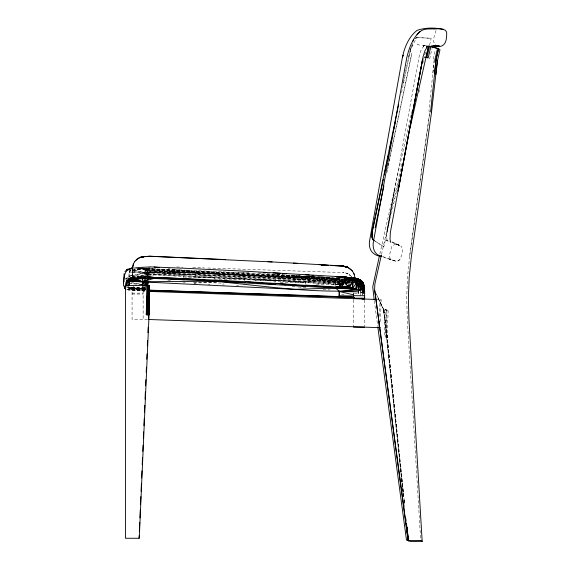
<?xml version="1.0" encoding="UTF-8"?>
<svg xmlns="http://www.w3.org/2000/svg" width="570" height="570" viewBox="0 0 570 570"><rect width="100%" height="100%" fill="white"/><g stroke="black" fill="none" stroke-linecap="round" stroke-linejoin="round"><path stroke-width="0.43" stroke-dasharray="2.85 2.14" d="M339.186 285.834L339.727 282.114L342.185 279.421L266.461 273.593M141.674 267.843C146.02 267.195 149.055 271.299 147.523 275.296L146.925 274.334L146.946 269.824L146.005 275.16M342.705 285.898L342.62 279.25L294.747 276.122L145.97 268.833L144.894 272.745L146.925 274.334L147.544 270.957L147.523 275.296L147.623 271.12L342.185 279.421M144.901 276.927L144.944 268.356L141.41 268.064M147.708 276.414L147.751 272.182L340.283 281.231L294.455 277.041L145.97 268.833M275.403 273.158L275.445 276.863L343.796 281.024L343.781 282.193L344.43 282.912L335.68 284.252L316.507 284.352M339.236 285.363L339.257 283.589L147.701 273.721M147.623 271.12L294.191 278.915L339.727 282.114L339.656 286.91L339.257 283.589M148.214 275.296C149.796 270.885 145.542 268.263 141.652 268.57M148.25 275.381L148.286 271.89L148.1 275.146M145.136 290.486L128.243 289.916L128.628 284.437M147.651 275.089L147.751 272.182L294.006 281.316L339.677 282.264L294.191 278.915L294.006 281.316M342.784 285.242L343.226 280.041L341.102 281.651L339.848 284.366L148.435 274.647L148.357 272.061L195.524 272.852L343.475 279.343L135.696 268.784M339.136 285.912L339.193 284.295M379.47 316.25L380.048 299.592M380.447 321.551L381.202 299.635L376.499 299.471M128.799 276.5L129.326 270.665L144.894 272.745L146.041 268.905L145.998 273.678L129.205 271.983L144.894 272.745L132.055 269.681M132.162 277.918L132.553 269.318M386.481 310.151L385.52 337.29L384.358 336.442L385.327 309.296L386.481 310.151L384.166 310.08L377.012 296.315M132.546 269.382L132.276 275.666L133.017 273.329L135.118 269.966M146.925 274.334L147.103 269.981L294.455 277.041L341.971 279.549L342.591 284.166L343.945 283.945M146.476 275.075L146.718 269.795L195.831 271.926L249.104 272.553M126.775 289.553L142.4 290.087L142.464 288.798L146.326 286.361M145.322 275.702L145.706 269.325L146.511 266.917M148.385 274.712L148.485 273.115L195.246 274.704L341.102 281.651L340.967 286.974L340.504 280.875L294.455 277.041L294.191 278.915M152.995 275.951L153.081 274.597L183.789 275.894L275.267 280.575L344.102 284.779M142.664 286.104L142.343 290.08L128.043 289.866M340.055 285.955L340.269 283.041L341.202 285.029L340.005 286.689L339.848 284.366L340.005 286.689M274.954 282.613L275.445 276.863M343.838 279.45L195.524 272.852L195.054 277.077L340.319 282.891L341.202 285.029L341.494 281.302L342.948 283.945L344.294 283.725M183.618 277.925L183.789 275.894M305.178 284.409L305.755 276.585L275.481 274.797L282.578 274.833M335.409 285.613L335.908 278.466L305.755 276.585L323.411 276.735L320.739 276.429M429.787 112.076L428.968 110.986L434.155 60.327M145.485 289.275L143.747 290.102L144.581 287.437L142.472 290.087L144.581 287.437C146.333 291.648 138.717 290.558 144.581 287.437L128.813 287.33L126.711 286.817M214.17 279.364L214.391 277.326L184.495 277.911M432.915 72.946L434.269 60.356M145.934 286.126L145.934 287.75L144.189 288.826L144.281 290.059L146.07 288.912L144.281 290.059L144.189 286.382M244.623 280.924L244.886 278.887L218.559 279.293M409.645 255.852L429.695 112.86M429.666 112.96L409.737 255.802L407.522 276.749L406.702 297.811L407.272 318.872L420.717 540.688M129.817 272.389L130.202 269.703L145.706 269.325L150.744 267.914M130.238 269.703L129.133 276.536L135.945 276.186M132.19 277.17L132.938 273.009L132.212 276.592L132.924 273.586M146.433 275.958L147.345 270.422L195.831 271.926L168.015 268.627M344.081 281.972L342.948 283.945L340.853 285.249L341.971 279.549M144.915 289.98L128.243 289.916L128.813 287.33L142.464 288.798L128.635 288.192L142.343 290.08M402.855 84.253L403.396 81.638M403.581 80.762L410.079 50.509M388.248 165.158L388.79 162.557M388.975 161.688L389.517 159.08M389.702 158.218L411.668 53.21M401.522 92.568L410.272 50.865M386.845 172.867L387.386 170.259M387.572 169.39L388.12 166.775M388.298 165.906L411.455 55.411M379.841 253.964L410.343 118.567M410.535 117.698L411.127 115.097M411.319 114.228L411.903 111.627M422.855 63.021L423.439 60.42M423.638 59.551L424.8 54.485M381.508 254.505L402.228 162.507M374.853 240.953L383.831 246.86L399.093 179.621M418.857 92.561L419.442 89.975M429.609 45.144L431.184 38.254L416.577 37.62L415.601 38.468M425.548 52.077L424.237 56.914L425.07 57.584M429.609 59.038L432.032 48.521M433.221 59.202L435.459 49.497M131.328 282.613L142.158 284.273L142.258 289.888L143.918 289.988L144.189 288.826L128.243 289.916M132.276 275.666L132.625 274.462M408.483 57.235L412.68 43.22M294.455 277.041L294.747 276.122L299.92 275.018M412.737 43.313L410.45 50.003L416.577 37.62M143.526 290.102L144.581 287.437L142.671 290.094M436.036 30.474C435.038 34.905 431.276 41.375 435.644 45.016M143.327 290.102L144.581 287.437L142.764 290.094M383.582 257.277L395.373 261.103L397.853 260.967L399.855 259.699C401.437 255.887 403.66 250.893 401.636 246.917M143.155 290.102L144.581 287.437L142.878 290.094M143.006 290.102L144.581 287.437M362.57 294.448L363.731 292.624M144.281 290.059L145.934 287.75M143.227 289.938L144.189 288.826L142.258 289.888L142.165 289.161L128.3 288.149L142.165 288.634L126.205 287.401M126.276 278.723L128.492 278.288M415.024 38.753L416.385 37.577M127.687 279.485L126.055 278.167L126.063 279.421L125.222 278.773L127.73 277.519M132.504 270.672L136.123 269.361L140.833 268.812M142.671 289.909L144.189 288.826L142.329 289.895M132.425 270.686C137.598 268.071 143.861 268.876 149.497 268.755L174.178 269.667M397.782 260.982L399.855 259.699M142.436 289.895L144.189 288.826M150.359 266.888L145.706 269.325L136.152 269.225M128.307 287.914L134.014 286.439M344.116 284.045L335.68 284.252L343.781 282.193L275.46 278.032M148.677 275.602L153.081 274.597M341.558 294.911L344.152 294.334M144.887 273.415L128.806 276.272L133.045 276.443M132.917 276.457L136.251 276.072M340.504 285.734L343.119 285.456M403.182 493.72L383.61 309.759L383.667 310.137L386.987 309.845L388.149 310.693L387.18 337.839L386.025 336.984L386.987 309.845L383.631 309.759L376.25 293.842L383.631 309.759L386.318 328.662L404.622 504.35M335.68 284.252L344.337 283.646M136.358 268.755L138.93 268.634M139.792 268.591L155.617 268.442M140.961 275.752L144.203 275.631M193.964 282.998L216.935 282.535M141.467 268.392L335.295 278.231M255.125 280.803L275.267 280.575M311.427 275.98L294.747 276.122L335.88 278.174M280.198 282.57L305.534 282.364M132.069 287.294L143.141 287.294M132.069 288.107L143.141 288.107M132.069 290.664L143.141 290.664M132.069 293.13L143.141 293.13M354.419 293.728L357.825 293.728M362.085 293.728L364.636 293.728M132.069 294.027L143.141 294.027M147.58 319.457L132.069 319.293L132.069 285.606M148.435 274.647L195.246 274.704L340.319 282.891M143.54 275.695L129.304 275.688L145.493 272.93L131.934 270.066M426.659 45.778L422 45.664L424.65 45.728L422.712 46.006L424.351 45.429L423.111 46.355L424.258 45.201L420.874 50.659L419.185 56.316L386.88 231.776L394.661 188.592L386.681 233.814L386.667 238.125L387.322 241.31L386.709 239.799L387.351 240.918L386.225 239.977L389.317 241.281M141.595 268.242L144.944 268.356M176.728 266.974L182.941 267.18M192.71 267.508L204.252 267.893M207.801 268.014L343.411 272.588L342.769 272.546L348.078 273.921L345.42 272.923C346.474 272.204 356.813 280.853 349.139 274.541L351.234 276.258M193.437 282.15L223.668 283.169M142.4 290.087L145.058 290.173M343.796 281.024L344.458 281.046M143.141 291.206L144.923 291.27M417.212 37.606L431.176 38.254M174.085 269.695L198.688 270.714M198.602 270.729L223.198 271.862M194.007 283.504L195.788 283.589M208.235 284.216L210.017 284.302M222.471 284.929L224.245 285.021M236.7 285.641L238.474 285.734M223.105 271.876L247.629 273.101M195.246 274.704L148.385 272.282L195.524 272.852L342.841 280.176L342.948 283.945L342.577 280.34L147.345 270.422L147.359 276.621L147.687 270.771L147.858 275.032M142.158 284.273L130.388 283.653L141.317 284.28M247.544 273.115L272.004 274.441M271.918 274.441L296.3 275.859M341.102 281.651L195.524 272.852L147.844 270.921L147.944 276.749M296.222 275.859L335.987 278.345M337.668 278.58L340.304 278.751M258.502 272.88L262.043 273.194M284.131 285.684L285.898 285.848M292.089 286.418L297.397 286.917M298.281 286.995L307.13 287.814M323.048 289.296L330.123 289.952M298.616 275.018L300.376 275.189M306.532 275.766L310.935 276.186M311.811 276.265L340.846 279.008M138.674 268.57L145.706 269.325L146.34 275.132M326.867 277.177L335.623 278.245M336.5 278.352L340.874 278.887M167.694 280.077L172.054 280.775M183.405 282.585L185.15 282.863M396.456 244.587L398.751 245.057L394.639 244.566L391.711 246.44L389.488 255.317L390.094 258.623L391.483 259.956L389.153 258.965L395.373 261.103M395.438 261.089L391.383 259.877M126.896 289.51L128.293 289.859M398.672 245.036L391.797 242.307M382.47 256.415L390.828 259.649M398.216 244.922L399.613 245.47L392.11 242.435M391.968 241.83L400.347 245.663L401.722 247.01M383.831 246.86L374.12 240.526M125.222 278.773L126.063 279.421M342.62 279.25L344.287 283.076M339.727 282.114L340.853 285.249M383.667 310.137L386.318 328.662L403.631 496.449M374.312 300.832L377.746 326.346M383.703 310.394L403.646 496.292M404.023 499.833L404.308 502.484M362.199 293.628L362.378 295.281M403.289 494.56L403.474 496.499M403.952 500.759L404.13 502.683M404.714 505.234L404.899 507.001M404.002 499.983L404.272 502.633M384.166 310.08L402.228 486.039M402.591 489.573L402.769 491.34M342.235 279.393L342.591 284.166M360.739 294.099L360.767 295.645M364.636 299.963L364.636 326.261M353.564 299.948L353.564 325.883M143.141 285.606L143.141 319.293M410.443 50.003A10.866 3.413 -77.2 0 1 410.885 47.738M132.618 267.537A661.036 0.477 -87.9 0 1 132.333 274.569M140.89 268.833A16.594 3.078 1.9 0 1 149.582 268.748M419.577 45.165L417.432 44.09L419.577 45.165"/><path stroke-width="0.85" d="M338.972 290.964L339.157 296.756L353.265 297.462M358.958 279.906L360.212 280.155L362.342 281.772L363.453 283.347L361.808 281.217L359.057 279.606L357.24 279.264C364.301 278.531 367.237 291.576 358.494 289.752C353.514 288.035 343.389 286.603 344.829 279.4L356.877 281.131L362.883 282.813L363.924 285.306L363.774 291.769C365.726 284.074 360.368 277.882 352.723 278.11C360.703 278.573 366.239 283.646 363.767 291.84L363.624 288.028L362.962 292.04M359.057 279.606L362.883 282.813L363.995 286.724L363.902 285.228C359.478 282.492 355.815 277.519 349.98 277.654L351.206 277.861L352.21 278.865L352.83 280.504L352.923 288.121L335.538 288L294.262 289.353L129.711 281.267L126.683 280.134L124.424 288.078L125.571 288.954L124.474 288.021M149.141 291.541L149.219 285.492L149.062 289.945M149.433 291.541L149.582 285.492L149.055 314.897L139.265 538.265L125.421 538.265L125.421 285.492L149.582 285.492L148.492 319.314M362.598 292.666L362.42 284.373L360.582 280.654C357.896 279.257 354.775 277.925 351.697 278.466M146.291 314.775L147.879 285.492L147.331 314.818L148.179 285.492L147.673 314.839L148.663 285.492L148.179 314.861L149.205 285.492L149.055 314.897L146.291 314.775L146.818 285.492M148.685 314.882L149.205 285.492L149.041 290.835M148.777 314.882L149.468 285.492M438.636 48.742L439.99 49.761L437.382 61.09L431.462 112.618L430.635 111.528L436.029 60.064L438.636 48.742L428.512 46.134L410.051 127.794M124.424 288.078L124.467 286.746M363.988 286.924L363.902 285.228L363.767 291.747L363.988 286.482L363.924 291.014M379.078 327.65L379.285 321.63M139.052 538.265L139.166 535.608M139.358 531.176L139.743 522.312M139.935 517.881L140.277 509.901M140.505 504.585L140.847 496.605M141.082 491.283L141.424 483.31M141.652 477.988L141.959 470.898M142.222 464.693L142.529 457.603M142.799 451.397L143.063 445.191M143.369 438.102L143.64 431.896M143.911 425.69L144.21 418.594M144.481 412.395L144.787 405.299M145.051 399.093L145.357 392.003M145.628 385.797L145.892 379.591M146.198 372.502L146.433 367.18M146.775 359.207L147.003 353.885M147.345 345.905L147.573 340.589M147.922 332.609L148.15 327.294M374.12 240.526L372.666 239.5L371.996 237.64L372.338 230.636L398.672 104.289M146.376 285.506L146.554 282.065M144.687 285.72L144.937 281.416C139.486 282.77 133.751 279.806 128.236 280.982L129.326 283.981L127.758 285.684M142.664 286.104L142.585 278.566L141.047 276.557L137.135 276.835L139.222 278.83L153.729 278.481L214.79 281.188L356.549 289.346C356.556 285.862 358.53 280.818 354.825 278.481M358.551 291.861L339.563 291.548L339.157 296.756L149.49 290.322M126.704 285.983L126.683 280.134L138.09 278.146L153.843 277.419C221.267 280.091 288.662 283.582 355.894 289.197C355.822 285.72 357.782 280.739 354.184 278.36M128.236 280.982L128.478 280.148L131.884 280.141L142.928 281.758L214.79 281.188L215.033 280.134L245.157 282.734L245.463 281.687L275.403 284.387L275.773 283.354L305.534 286.154L305.962 285.128L336.029 286.988L348.747 286.026L349.104 282.086L349.025 280.055L347.807 277.426L344.109 276.949L245.499 271.213L184.68 268.263L150.359 266.888L137.513 267.572M147.765 282.179L147.523 284.701L146.725 285.812M434.582 73.494L435.9 60.028L438.515 48.706M344.879 281.73L352.965 282.513L352.431 287.879L352.331 282.449L352.83 280.504L348.569 278.409L344.237 277.141L335.865 276.45L346.866 277.255L335.865 276.45M373.528 241.317C372.103 247.501 374.397 255.453 381.757 256.151M435.886 74.485L437.382 61.09L434.889 59.75L437.496 48.421M362.342 281.772L360.724 280.704L362.598 282.107M128.549 278.217C133.587 276.607 138.268 280.511 142.928 281.758L153.729 278.481L153.843 277.419L149.575 276.393L141.047 276.557L145.549 277.718L146.098 278.416L142.928 281.758L128.549 278.217L130.06 279.535L131.884 280.141L139.222 278.83M372.338 230.636L371.996 237.64M124.089 273.621L123.384 286.176M372.068 234.548L372.531 230.686M363.909 287.358L363.29 284.715L362.712 289.047L362.42 284.373L362.883 282.813M431.483 112.525L411.405 256.343L409.189 277.298L408.362 298.359L408.939 319.421L422.163 541.343L410.607 541.479L408.17 540.659L374.775 290.657L408.17 540.659L406.403 523.78M362.919 292.125L363.496 288.263L363.29 284.715M184.495 278.709L184.31 279.77L153.815 277.683C222.3 277.896 289.988 294.305 358.523 290.593L361.095 289.781L361.943 284.188L361.594 282.257L357.205 279.029M129.069 285.656L129.746 281.267L131.884 280.141M146.462 285.513L147.01 282.107M126.846 285.94L127.701 280.689L129.326 283.981L129.711 281.267L130.452 280.725L128.478 280.148M132.532 267.736L133.352 263.96L134.769 261.559M132.618 267.708L133.437 263.931M373.735 239.998L406.745 57.891C408.954 48.336 412.431 38.39 419.933 31.671C425.298 27.332 432.687 29.74 439.007 28.6M398.166 190.943L422.626 59.194L390.343 232.467L390.037 239.122L390.657 242.336M397.967 191.014L423.111 56.672L424.956 50.723L427.714 46.049L426.552 47.175L427.308 46.462M355.894 289.197L357.091 283.112L356.157 281.003L352.21 278.865L347.807 277.426L344.237 277.141M375.174 227.644L383.888 185.984M372.716 229.817L375.267 217.655M375.63 215.916L383.289 179.429M384.201 175.09L386.752 162.927M387.116 161.189L388.391 155.111M389.303 150.765L391.854 138.603M393.863 129.048L395.324 122.101M379.449 255.695L372.744 286.86L374.198 299.955M381.309 255.374L374.861 284.017L374.561 290.821M425.904 57.463L428.704 46.156M426.096 57.477L426.944 57.656L429.552 46.327M430.813 46.647L428.198 57.969L426.944 57.656M147.288 285.42L147.602 284.088L147.73 285.249L147.993 282.713L147.523 284.701L147.473 282.129M144.994 285.777L146.005 281.616M145.044 285.862L146.191 281.915M408.947 540.93L406.503 540.111L377.867 327.223M124.011 281.195L123.391 282.798C124.716 278.196 123.505 271.427 129.041 269.396M124.901 271.498L128.264 268.741M336.528 277.533L344.636 278.096L349.025 280.055L352.331 282.449L349.894 286.646L336.029 286.988L335.538 288L339.563 291.548L356.549 289.346M412.801 41.496L413.663 39.928M344.636 278.096L358.615 280.062L359.528 281.68L358.43 283.368L358.587 293.522M143.676 285.94L142.764 284.444L144.652 281.552M142.764 284.444L144.937 281.416M134.691 261.587L137.619 258.83M419.933 31.671L417.012 34.599M348.747 286.026L352.331 282.449M135.446 260.668C138.945 256.415 144.73 256.578 149.604 256.243L225.193 259.557M129.048 269.133L132.824 267.579M344.879 281.751L344.857 279.706L349.025 280.055L344.75 278.559L343.738 276.942M345.855 284.209L349.104 282.086L344.9 279.72M360.717 293.322L360.653 290.223L362.427 289.204L362.52 292.702M142.928 281.758L149.967 278.388L149.575 276.393M138.574 258.231L141.538 256.992L149.703 256.215L272.154 261.943M358.844 279.813L361.088 280.583L358.202 278.93L357.632 279.158L354.02 277.911L359.506 279.528L362.021 281.566L359.506 279.528L357.632 279.158L358.216 279.678M345.085 283.49L349.104 282.086L344.864 282.919L344.75 278.559M344.907 283.176L349.104 282.086M141.267 257.17L140.505 257.348L143.469 256.963M142.464 256.906L140.37 257.426L143.362 256.942M134.278 268.107L136.793 267.658M138.09 278.146L133.786 277.198L130.822 277.683L132.176 279.001M406.966 527.271L408.391 540.552L420.553 540.453L422.384 541.236M129.483 269.068L131.2 268.99M426.809 46.426L427.664 46.384M130.167 268.52L132.774 268.491M435.138 46.37C445.028 48.151 447.022 41.468 446.638 32.105L445.291 30.153C436.52 27.317 425.69 27.36 417.055 30.388C408.768 36.772 404.615 47.089 402.484 57.036L369.88 239.222C367.807 248.178 371.526 255.296 381.23 256.429M353.885 278.609L358.202 278.93M362.933 291.22L364.636 291.22L364.636 299.079L362.085 299.079M361.23 292.346L364.636 292.346M353.564 295.716L364.636 295.716M353.564 298.181L364.636 298.181M364.636 327.137L353.564 327.137L353.564 326.745M436.185 28.5L443.125 29.091M263.312 272.716L265.969 272.745M273.073 272.831L280.141 273.279M353.35 295.944L339.264 295.752L353.293 297.184M431.219 45.885L438.53 46.056L433.001 45.921M434.326 45.963L439.605 46.199L438.088 45.871M131.556 267.921L133.23 267.978M149.347 290.13L339 296.564M148.692 290.607L354.105 297.576M149.354 291.427L375.872 299.45M148.464 319.485L380.24 327.693M328.349 265.342L321.281 265.036L327.458 265.321M318.602 264.58L342.413 265.941L343.881 266.475L341.665 265.962L347.629 267.23L352.388 270.985M340.696 265.926L330.985 265.485L342.485 265.948L343.539 266.425L341.964 265.948L344.871 266.575L341.508 265.955C347.871 265.869 354.298 270.501 354.768 277.113M267.921 261.701L297.74 263.368M351.434 297.269L354.098 297.426M293.329 263.105L323.183 264.851M350.557 297.248L354.113 297.462M336.029 286.988L352.923 288.121L356.357 282.998L361.943 284.188L362.648 289.111M282.777 273.529L286.297 273.857M154.107 266.981L159.322 267.601M305.862 274.612L309.36 275.039M311.99 275.36L313.742 275.574M344.109 276.949L351.206 277.861L355.395 279.371L358.43 283.368L358.722 289.774L359.812 283.639L359.528 281.68M352.965 282.513L356.357 282.998L352.83 280.504M354.661 278.067L356.321 278.352M153.729 278.481L145.101 276.414L145.549 277.718M438.009 45.857L439.377 46.149M353.899 277.811L355.63 278.181L356.977 279.2M344.487 277.49L348.569 278.409M137.135 276.835L141.745 277.868M339.563 291.548L353.436 294.797M429.146 46.099L436.969 48.194M360.717 280.875L361.216 281.017M355.516 278.73L356.663 279.086M361.722 281.145L360.112 280.084L362.463 282.2M374.184 240.483L372.837 239.542L372.096 235.332M133.786 277.198L134.948 278.516M359.506 279.528L359.713 279.97M353.742 273.329L354.177 274.434M357.091 283.112L358.494 289.752M361.095 289.781L359.812 283.639L360.368 289.895L358.523 290.593L360.639 289.852L360.653 290.223M363.097 282.898L363.553 286.112M405.826 518.579L406.104 521.229M407.016 527.307L407.286 529.957M407.472 531.725L408.391 540.552M406.46 523.823L408.191 540.602M363.539 283.589L363.738 286.047M363.966 287.102L363.902 285.228L364.002 289.318M353.564 293.187L353.564 299.079M403.225 55.247L402.484 57.036L403.225 55.247M126.968 269.603L126.59 269.874L127.559 269.332L126.968 269.603M345.213 296.92L340.774 296.664L345.221 296.934M345.712 266.703L343.14 266.34L347.629 267.23L345.712 266.703M345.648 266.696L342.912 266.254L347.479 267.173L345.648 266.696"/></g></svg>
